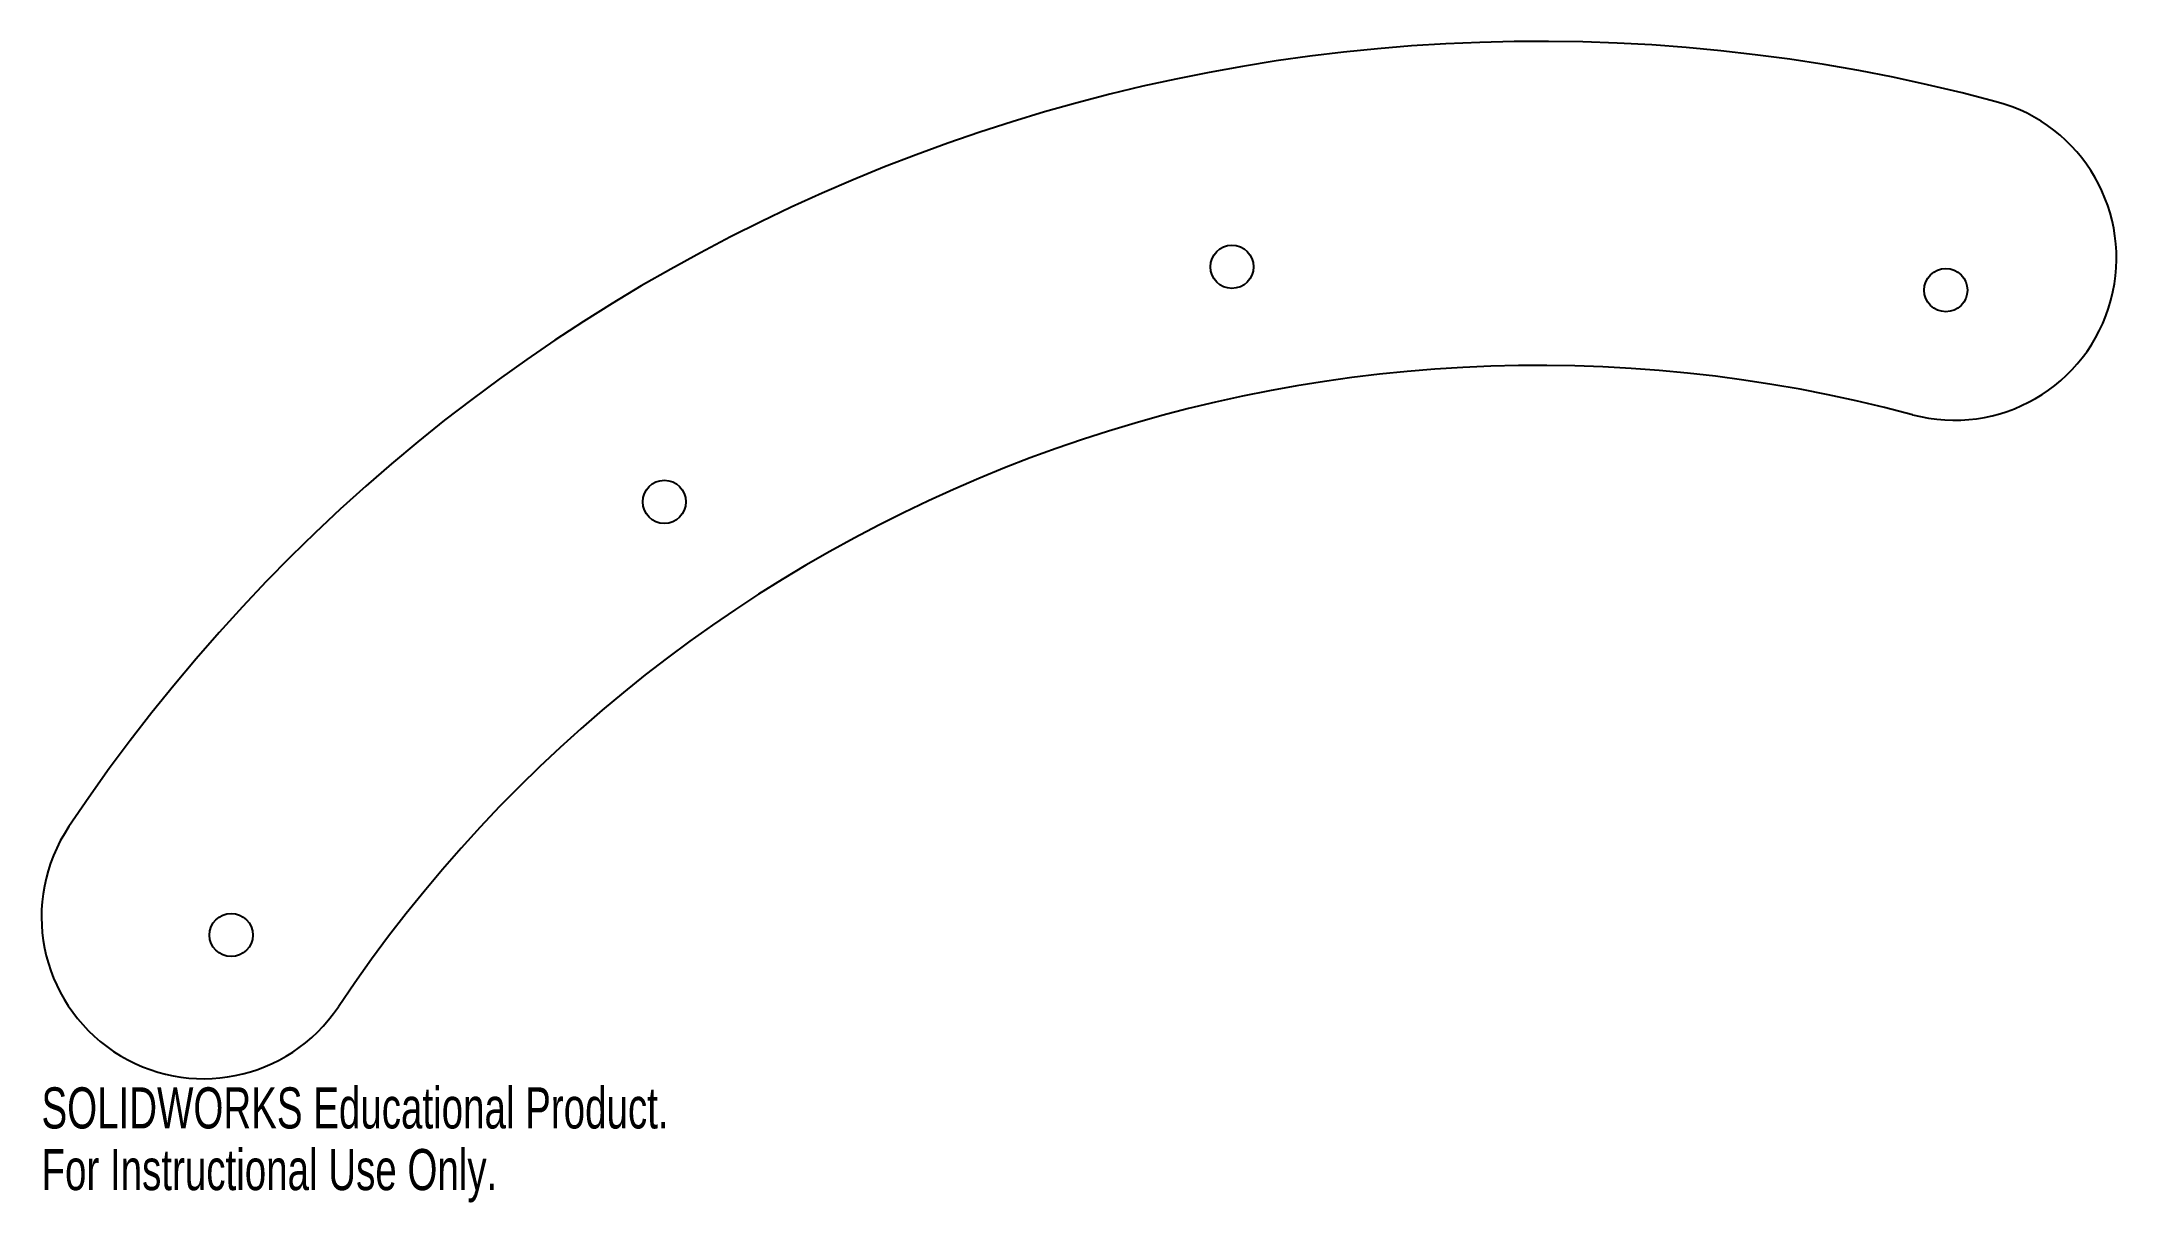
# Model space of a CAD drawing. Header units: inches. Extents: x -6.93 to 2.67, y 2.8 to 8.18.
import ezdxf

# ---------------------------------------------------------------- set-up
doc = ezdxf.new("R2010")
doc.units = ezdxf.units.IN
doc.header["$MEASUREMENT"] = 0
doc.styles.add('SLDTEXTSTYLE0', font='TXT', dxfattribs={"width": 0.7})

msp = doc.modelspace()

# ---------------------------------------------------------------- linework, layer by layer
at = {"color": 254, "linetype": 'Continuous', "lineweight": 25}
for centre in [(-1.4193, 7.1352), (1.8829, 7.0271), (-4.045, 6.0468), (-6.0489, 4.0418)]:
    msp.add_circle(centre, 0.1, dxfattribs=at)
for centre, radius, start, end in [((0, 0), 8.1781, 75, 146.25), ((1.9225, 7.175), 0.75, 255, 75), ((0, 0), 6.6781, 75, 146.25), ((-6.1762, 4.1268), 0.75, 146.25, 326.25)]:
    msp.add_arc(centre, radius, start, end, dxfattribs=at)

# ---------------------------------------------------------------- texts
at = {"color": 141, "linetype": 'Continuous', "char_height": 0.1903, "attachment_point": 1, "style": 'SLDTEXTSTYLE0'}
for s, insert in [('SOLIDWORKS Educational Product.', (-6.9262, 3.3367)), ('For Instructional Use Only.', (-6.9262, 3.0512))]:
    msp.add_mtext(s, dxfattribs=dict(at, insert=insert))

doc.saveas('drawing.dxf')
